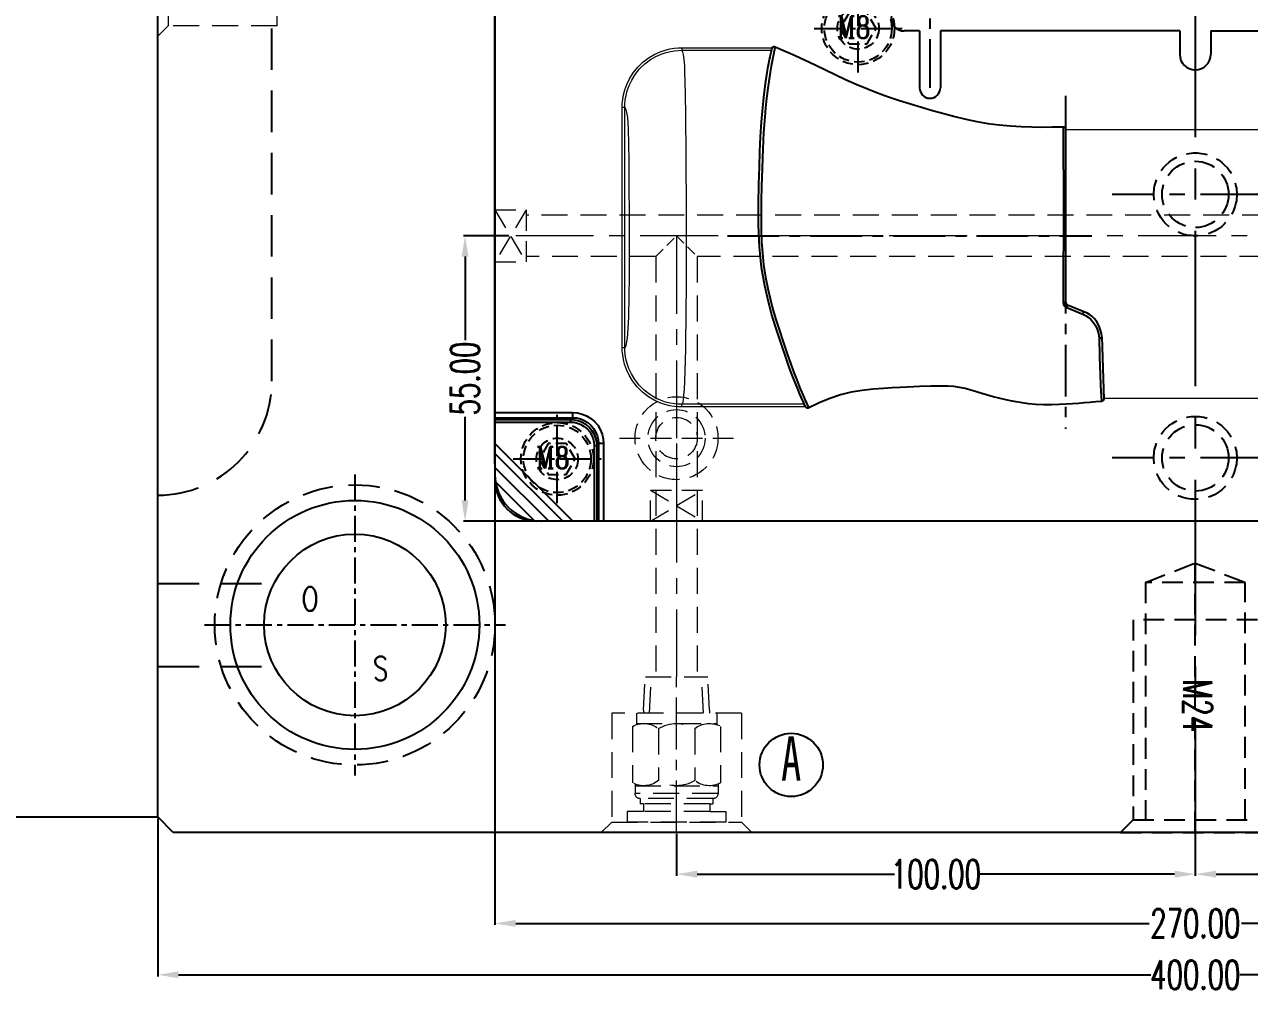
# Model space of a CAD drawing. Header units: millimetres. Extents: x 33920 to 35330, y -21664 to -20666.
# Drawn here: x 34825.9 to 35062, y -21244.4 to -21057.6 of the extents above; entities that cross this region are included whole.
import ezdxf

# ---------------------------------------------------------------- set-up
doc = ezdxf.new("R2010")
doc.units = ezdxf.units.MM
doc.header["$LTSCALE"] = 8
for name, pattern in [('CENTER', [2, 1.25, -0.25, 0.25, -0.25]), ('CENTER2', [1.125, 0.75, -0.125, 0.125, -0.125]), ('HIDDEN', [0.375, 0.25, -0.125])]:
    doc.linetypes.add(name, pattern=pattern)
doc.layers.get('DEFPOINTS').update_dxf_attribs({"color": 6})
for name, color, linetype in [('Cav-cor', 1, 'Continuous'), ('cen', 1, 'CENTER'), ('DEFAULT_1', 7, 'CENTER'), ('hidden', 4, 'HIDDEN'), ('Ru', 8, 'Continuous'), ('SCREW', 52, 'HIDDEN')]:
    doc.layers.add(name, color=color, linetype=linetype)
for name, color, linetype, lineweight in [('dim', 3, 'Continuous', 15), ('WR', 122, 'HIDDEN', 18), ('枕位', 75, 'Continuous', 15)]:
    doc.layers.add(name, color=color, linetype=linetype, lineweight=lineweight)
doc.styles.add('ROMANC', font='RomanC.ttf', dxfattribs={"width": 0.8, "height": 7})
doc.styles.add('ROMANS', font='ROMANS.shx', dxfattribs={"height": 5, "bigfont": 'chineset.shx'})
doc.styles.get("Standard").update_dxf_attribs({"font": 'txt.shx', "width": 0.67, "bigfont": 'chineset.shx'})
doc.dimstyles.new('ISO-25', dxfattribs={"dimtxt": 5.5, "dimasz": 4, "dimexe": 0.3, "dimexo": 0.3, "dimtad": 0, "dimzin": 1, "dimdsep": 46, "dimtxsty": 'Standard', "dimcen": 0, "dimclrd": 3, "dimclre": 3, "dimclrt": 7, "dimazin": 0, "dimtfac": 1, "dimtofl": 0, "dimtmove": 0, "dimatfit": 0, "dimfxl": 0, "dimarcsym": 0})

# ---------------------------------------------------------------- blocks, each defined once
blk = doc.blocks.new('*D29199')
at = {"layer": 'DEFPOINTS', "color": 0}
for p in [(34851.56, -21210.32), (35251.56, -21210.32), (34851.56, -21240.77)]:
    blk.add_point(p, dxfattribs=at)
at = {"layer": 'dim', "color": 3, "lineweight": -2}
for p, q in [((34851.56, -21210.62), (34851.56, -21241.07)), ((35251.56, -21210.62), (35251.56, -21241.07)), ((34855.56, -21240.77), (35042.96, -21240.77)), ((35247.56, -21240.77), (35060.17, -21240.77))]:
    blk.add_line(p, q, dxfattribs=at)
at = {"layer": 'dim', "color": 3}
for points in [[(34855.56, -21240.1), (34855.56, -21241.43), (34851.56, -21240.77)], [(35247.56, -21241.43), (35247.56, -21240.1), (35251.56, -21240.77)]]:
    blk.add_solid(points, dxfattribs=at)
at = {"layer": 'dim', "color": 7, "insert": (35051.56, -21240.77), "char_height": 5.5, "attachment_point": 5}
blk.add_mtext('400.00', dxfattribs=at)
blk = doc.blocks.new('*D29200')
at = {"layer": 'DEFPOINTS', "color": 0}
for p in [(34916.56, -21138.36), (35186.56, -21144.32), (34916.56, -21230.85)]:
    blk.add_point(p, dxfattribs=at)
at = {"layer": 'dim', "color": 3, "lineweight": -2}
for p, q in [((34916.56, -21138.66), (34916.56, -21231.15)), ((35186.56, -21144.62), (35186.56, -21231.15)), ((34920.56, -21230.85), (35042.65, -21230.85)), ((35182.56, -21230.85), (35060.48, -21230.85))]:
    blk.add_line(p, q, dxfattribs=at)
at = {"layer": 'dim', "color": 3}
for points in [[(34920.56, -21230.18), (34920.56, -21231.52), (34916.56, -21230.85)], [(35182.56, -21231.52), (35182.56, -21230.18), (35186.56, -21230.85)]]:
    blk.add_solid(points, dxfattribs=at)
at = {"layer": 'dim', "color": 7, "insert": (35051.56, -21230.85), "char_height": 5.5, "attachment_point": 5}
blk.add_mtext('270.00', dxfattribs=at)
blk = doc.blocks.new('20160824.190002')
at = {"layer": 'SCREW', "linetype": 'CENTER2'}
for p, q in [((0, -8.5), (0, 8.5)), ((-8.5, 0), (8.5, 0))]:
    blk.add_line(p, q, dxfattribs=at)
at = {"layer": 'SCREW'}
blk.add_lwpolyline([(-1.73, 3), (-3.46, 0), (-1.73, -3), (1.73, -3), (3.46, 0), (1.73, 3)], close=True, dxfattribs=at)
for radius in [7, 6.5, 4]:
    blk.add_circle((0, 0), radius, dxfattribs=at)
at = {"layer": 'dim', "style": 'ROMANC', "width": 0.8}
blk.add_text('M8', height=4.186, dxfattribs=at).set_placement((-4.07, -1.86))
blk = doc.blocks.new('20160904.091723')
at = {"layer": 'WR', "linetype": 'CENTER'}
blk.add_line((0, 11), (0, -11), dxfattribs=at)
at = {"layer": 'WR', "linetype": 'HIDDEN', "ltscale": 2}
blk.add_line((-11, 0), (11, 0), dxfattribs=at)
for radius in [8, 5.5, 4]:
    blk.add_circle((0, 0), radius, dxfattribs=at)
blk = doc.blocks.new('20160905.163532')
at = {"layer": 'WR', "linetype": 'HIDDEN', "ltscale": 2.5}
for p, q in [((-8.26, 15.25), (-8.26, 40.25)), ((-8.26, 40.25), (12.74, 40.25)), ((12.74, 40.25), (14.74, 42.25)), ((12.74, 40.25), (12.74, 15.25)), ((14.74, 42.25), (14.74, 13.25)), ((-8.26, 35.5), (-6.03, 35.5)), ((-6.26, 35.5), (-6.26, 20)), ((-5.7, 36.25), (5.17, 36.25)), ((5.41, 35.75), (7.23, 35.75)), ((5.74, 35.75), (5.74, 19.75)), ((7.23, 19.75), (7.23, 35.75)), ((10.73, 37.25), (12.74, 37.25)), ((10.73, 34.15), (10.73, 37.25)), ((12.74, 18.25), (12.74, 37.25)), ((-8.82, 34.1), (-15.26, 33.76)), ((-15.26, 33.76), (-15.26, 21.74)), ((-8.82, 34.1), (-8.26, 34.1)), ((8.23, 20.75), (8.23, 34.75)), ((8.23, 34.75), (9.23, 34.75)), ((9.23, 34.15), (9.23, 34.75)), ((9.23, 34.15), (9.23, 34.75)), ((9.23, 21.35), (9.23, 34.15)), ((9.23, 34.15), (10.73, 34.15)), ((10.73, 21.35), (10.73, 34.15)), ((-8.26, 32.94), (-15.26, 32.57)), ((-5.27, 31.25), (4.74, 31.25)), ((-5.27, 24.25), (4.74, 24.25)), ((-8.26, 22.56), (-15.26, 22.93)), ((-8.82, 21.4), (-15.26, 21.74)), ((-8.82, 21.4), (-8.26, 21.4)), ((9.23, 21.35), (10.73, 21.35)), ((9.23, 21.35), (9.23, 20.75)), ((9.23, 21.35), (9.23, 20.75)), ((10.73, 21.35), (10.73, 18.25)), ((-8.26, 20), (-6.03, 20)), ((-5.7, 19.25), (5.17, 19.25)), ((5.41, 19.75), (7.23, 19.75)), ((8.23, 20.75), (9.23, 20.75)), ((10.73, 18.25), (12.74, 18.25)), ((-8.26, 15.25), (12.74, 15.25)), ((12.74, 15.25), (14.74, 13.25))]:
    blk.add_line(p, q, dxfattribs=at)
at = {"layer": 'WR', "linetype": 'CENTER'}
blk.add_line((14.74, 27.75), (-15.26, 27.75), dxfattribs=at)
at = {"layer": 'WR', "linetype": 'HIDDEN', "ltscale": 2.5}
for centre, radius, start, end in [((-1.79, 34.07), 4.47, 150.752, 219.0183), ((1.27, 34.07), 4.47, 320.9817, 29.248), ((7.23, 34.75), 1, 0, 90), ((0.4, 27.75), 6.66, 148.3016, 211.6984), ((-0.92, 27.75), 6.66, 328.3016, 31.6984), ((-1.79, 21.44), 4.47, 140.9817, 209.248), ((1.27, 21.44), 4.47, 330.752, 39.0183), ((7.23, 20.75), 1, 270, 0)]:
    blk.add_arc(centre, radius, start, end, dxfattribs=at)
blk = doc.blocks.new('*D29275')
at = {"layer": 'DEFPOINTS', "color": 0}
for p in [(34951.56, -21213.32), (35051.56, -21213.32), (35051.56, -21221.37)]:
    blk.add_point(p, dxfattribs=at)
at = {"layer": 'dim', "color": 3, "lineweight": -2}
for p, q in [((34951.56, -21213.62), (34951.56, -21221.67)), ((35051.56, -21213.62), (35051.56, -21221.67)), ((34955.56, -21221.37), (34993.57, -21221.37)), ((35047.56, -21221.37), (35009.56, -21221.37))]:
    blk.add_line(p, q, dxfattribs=at)
at = {"layer": 'dim', "color": 3}
for points in [[(34955.56, -21220.7), (34955.56, -21222.04), (34951.56, -21221.37)], [(35047.56, -21222.04), (35047.56, -21220.7), (35051.56, -21221.37)]]:
    blk.add_solid(points, dxfattribs=at)
at = {"layer": 'dim', "color": 7, "insert": (35001.56, -21221.37), "char_height": 5.5, "attachment_point": 5}
blk.add_mtext('100.00', dxfattribs=at)
blk = doc.blocks.new('*D29276')
at = {"layer": 'DEFPOINTS', "color": 0}
for p in [(35051.56, -21213.32), (35151.56, -21213.32), (35051.56, -21221.37)]:
    blk.add_point(p, dxfattribs=at)
at = {"layer": 'dim', "color": 3, "lineweight": -2}
for p, q in [((35051.56, -21213.62), (35051.56, -21221.67)), ((35151.56, -21213.62), (35151.56, -21221.67)), ((35055.56, -21221.37), (35093.57, -21221.37)), ((35147.56, -21221.37), (35109.56, -21221.37))]:
    blk.add_line(p, q, dxfattribs=at)
at = {"layer": 'dim', "color": 3}
for points in [[(35055.56, -21220.7), (35055.56, -21222.04), (35051.56, -21221.37)], [(35147.56, -21222.04), (35147.56, -21220.7), (35151.56, -21221.37)]]:
    blk.add_solid(points, dxfattribs=at)
at = {"layer": 'dim', "color": 7, "insert": (35101.56, -21221.37), "char_height": 5.5, "attachment_point": 5}
blk.add_mtext('100.00', dxfattribs=at)
blk = doc.blocks.new('*D29277')
at = {"layer": 'DEFPOINTS', "color": 0}
for p in [(34910.8, -21098.32), (34919.56, -21098.32), (34931.56, -21153.32)]:
    blk.add_point(p, dxfattribs=at)
at = {"layer": 'dim', "color": 3, "lineweight": -2}
for p, q in [((34919.26, -21098.32), (34910.5, -21098.32)), ((34910.8, -21102.32), (34910.8, -21118.44)), ((34910.8, -21149.32), (34910.8, -21133.2)), ((34931.26, -21153.32), (34910.5, -21153.32))]:
    blk.add_line(p, q, dxfattribs=at)
at = {"layer": 'dim', "color": 3}
for points in [[(34911.47, -21102.32), (34910.13, -21102.32), (34910.8, -21098.32)], [(34910.13, -21149.32), (34911.47, -21149.32), (34910.8, -21153.32)]]:
    blk.add_solid(points, dxfattribs=at)
at = {"layer": 'dim', "color": 7, "insert": (34910.8, -21125.82), "char_height": 5.5, "attachment_point": 5, "rotation": 90}
blk.add_mtext('55.00', dxfattribs=at)

msp = doc.modelspace()

# ---------------------------------------------------------------- hatches: boundary and pattern name
at = {"layer": 'Cav-cor'}
h = msp.add_hatch(dxfattribs=at)
h.set_pattern_fill('ANSI31', color=1, scale=0.6, angle=180, style=0)
h.set_pattern_definition([(135, (69610.2146, 383.3995), (1.34703842, 1.34703842), [])])
h.paths.add_polyline_path([(34925.564, -21153.316, -0.4142136), (34916.564, -21144.316), (34916.564, -21138.316), (34931.564, -21153.316)])

# ---------------------------------------------------------------- linework, layer by layer
at = {"linetype": 'CENTER', "ltscale": 3}
msp.add_line((35051.564, -20713.316), (35051.564, -21213.316), dxfattribs=at)
for p, q in [((34851.564, -21210.316), (34851.564, -20716.316)), ((34854.564, -21213.316), (34851.564, -21210.316)), ((35248.564, -21213.316), (34854.564, -21213.316))]:
    msp.add_line(p, q)
at = {"color": 8, "linetype": 'HIDDEN', "ltscale": 4}
for p, q in [((34873.564, -21126.316), (34873.564, -20800.316)), ((34851.564, -21165.316), (34874, -21165.316)), ((34851.564, -21181.316), (34874, -21181.316))]:
    msp.add_line(p, q, dxfattribs=at)
at = {"color": 8, "linetype": 'CENTER', "ltscale": 1.5}
for p, q in [((35067.564, -21090.316), (35035.564, -21090.316)), ((35067.564, -21141.116), (35035.564, -21141.116))]:
    msp.add_line(p, q, dxfattribs=at)
at = {"color": 8, "linetype": 'HIDDEN', "ltscale": 2}
for p, q in [((35041.964, -21165.116), (35051.564, -21161.4)), ((35051.564, -21213.316), (35051.564, -21161.4)), ((35051.564, -21161.4), (35061.164, -21165.116)), ((35041.964, -21165.116), (35041.964, -21210.916)), ((35061.164, -21165.116), (35041.964, -21165.116)), ((35061.164, -21210.916), (35061.164, -21165.116)), ((35063.564, -21172.316), (35039.564, -21172.316)), ((35039.564, -21172.316), (35039.564, -21210.916)), ((35037.164, -21213.316), (35039.564, -21210.916)), ((35039.564, -21210.916), (35063.564, -21210.916)), ((35037.164, -21213.316), (35065.964, -21213.316))]:
    msp.add_line(p, q, dxfattribs=at)
for centre, radius in [((35051.564, -21090.316), 8), ((35051.564, -21090.316), 6.4), ((35051.564, -21141.116), 8), ((35051.564, -21141.116), 6.4)]:
    msp.add_circle(centre, radius, dxfattribs=at)
for centre, radius in [((34889.564, -21173.316), 24), ((34889.564, -21173.316), 17.5), ((34973.662, -21200.308), 6.103)]:
    msp.add_circle(centre, radius)
at = {"color": 8, "linetype": 'HIDDEN', "ltscale": 4}
msp.add_arc((34851.564, -21126.316), 22, 270, 0, dxfattribs=at)
at = {"layer": 'Cav-cor', "color": 1}
for p, q in [((34916.564, -20963.316), (34916.564, -21145.316)), ((34916.564, -21142.316), (34916.564, -20963.316)), ((34969.781, -21062.987), (34969.857, -21062.651)), ((34969.67, -21063.493), (34969.781, -21062.987)), ((35026.095, -21077.267), (35026.109, -21078.585)), ((35026.109, -21078.585), (35026.114, -21079.69)), ((35026.564, -21077.719), (35026.564, -21111.035)), ((35026.114, -21079.69), (35026.124, -21091.452)), ((34967.966, -21088.754), (34967.899, -21091.569)), ((35026.124, -21091.452), (35026.117, -21111.164)), ((35026.774, -21112.156), (35029.883, -21113.438)), ((35026.948, -21111.603), (35030.069, -21112.864)), ((35033.008, -21118.051), (35033.096, -21121.455)), ((35033.514, -21117.804), (35033.901, -21129.775)), ((35033.096, -21121.455), (35033.162, -21123.688)), ((34976.227, -21130.819), (34976.03, -21130.381)), ((34976.427, -21131.258), (34976.227, -21130.819)), ((35033.478, -21130.153), (35033.482, -21130.241)), ((34916.564, -21132.367), (34931.522, -21132.367)), ((34916.564, -21133.366), (34931.522, -21133.366)), ((34931.177, -21133.711), (34931.522, -21133.366)), ((34931.522, -21132.367), (34931.522, -21133.366)), ((34976.938, -21131.267), (34977.038, -21131.475)), ((34916.564, -21133.711), (34931.177, -21133.711)), ((34916.564, -21134.21), (34931.177, -21134.21)), ((34931.177, -21134.21), (34931.177, -21133.711)), ((34916.564, -21138.316), (34931.564, -21153.316)), ((34935.671, -21138.704), (34935.671, -21153.316)), ((34935.671, -21138.704), (34936.17, -21138.704)), ((34936.17, -21138.704), (34936.515, -21138.359)), ((34936.17, -21138.704), (34936.17, -21153.316)), ((34936.515, -21138.359), (34936.515, -21153.316)), ((34937.513, -21138.359), (34936.515, -21138.359)), ((34937.513, -21138.359), (34937.513, -21153.316)), ((35178.564, -21153.316), (34924.564, -21153.316)), ((34799.681, -21210.316), (34851.564, -21210.316))]:
    msp.add_line(p, q, dxfattribs=at)
for points in [[(34970.595, -21061.842), (34970.589, -21061.862), (34970.577, -21061.901), (34970.561, -21061.96), (34970.539, -21062.04), (34970.512, -21062.145), (34970.479, -21062.282), (34970.437, -21062.461), (34970.384, -21062.693), (34970.319, -21062.993), (34970.236, -21063.391), (34970.13, -21063.922), (34969.993, -21064.633), (34969.821, -21065.575), (34969.619, -21066.747), (34969.402, -21068.115), (34969.154, -21069.856), (34968.915, -21071.805), (34968.722, -21073.661), (34968.573, -21075.35), (34968.455, -21076.903), (34968.357, -21078.407), (34968.272, -21079.941), (34968.195, -21081.57), (34968.125, -21083.357), (34968.06, -21085.31), (34967.966, -21088.754)], [(34969.857, -21062.651), (34969.937, -21062.302), (34969.972, -21062.152)], [(34969.972, -21062.152), (34969.989, -21062.097), (34970.013, -21062.044)], [(34970.013, -21062.044), (34970.092, -21061.937), (34970.203, -21061.855), (34970.332, -21061.811), (34970.465, -21061.807), (34970.595, -21061.842)], [(34970.595, -21061.842), (34972.519, -21062.696), (34974.438, -21063.565), (34976.352, -21064.452), (34978.27, -21065.358), (34982.162, -21067.215)], [(34976.03, -21130.381), (34975.788, -21129.833), (34975.603, -21129.408), (34975.348, -21128.812), (34975.001, -21127.982), (34974.552, -21126.879), (34974.007, -21125.494), (34973.364, -21123.794), (34972.615, -21121.726), (34971.766, -21119.277), (34970.876, -21116.585), (34970.021, -21113.797), (34969.26, -21111.02), (34968.554, -21107.974), (34967.927, -21104.381), (34967.525, -21100.405), (34967.366, -21096.262), (34967.374, -21092.18), (34967.454, -21088.365), (34967.541, -21084.976), (34967.639, -21082.023), (34967.766, -21079.204), (34967.941, -21076.355), (34968.168, -21073.58), (34968.436, -21071.046), (34968.709, -21068.937), (34968.962, -21067.27), (34969.179, -21065.994), (34969.357, -21065.033), (34969.494, -21064.34), (34969.595, -21063.851), (34969.67, -21063.493)], [(34982.162, -21067.215), (34984.151, -21068.142), (34986.173, -21069.043), (34988.225, -21069.904), (34990.302, -21070.72), (34992.405, -21071.485), (34994.529, -21072.198), (34996.662, -21072.864), (34998.797, -21073.498), (35000.933, -21074.115), (35003.066, -21074.719), (35005.19, -21075.292), (35007.31, -21075.815), (35009.437, -21076.271), (35011.589, -21076.642), (35013.778, -21076.922), (35015.951, -21077.119), (35018.027, -21077.245), (35020.02, -21077.316), (35021.987, -21077.342), (35023.992, -21077.326), (35026.095, -21077.267)], [(35026.095, -21077.267), (35026.239, -21077.285), (35026.37, -21077.347), (35026.474, -21077.447), (35026.541, -21077.576), (35026.564, -21077.719)], [(34967.899, -21091.569), (34967.876, -21092.933), (34967.863, -21094.351), (34967.865, -21095.881), (34967.893, -21097.578), (34967.964, -21099.469), (34968.103, -21101.556), (34968.35, -21103.895), (34968.719, -21106.282), (34969.154, -21108.475), (34969.6, -21110.38), (34970.09, -21112.245), (34970.66, -21114.227), (34971.33, -21116.396), (34972.093, -21118.727), (34972.895, -21121.074), (34973.591, -21123.039), (34974.177, -21124.634), (34974.671, -21125.932), (34975.082, -21126.979), (34975.425, -21127.827), (34975.711, -21128.516), (34975.951, -21129.079), (34976.148, -21129.532), (34976.314, -21129.909), (34976.466, -21130.247), (34976.606, -21130.554), (34976.733, -21130.829), (34976.938, -21131.267)], [(35026.117, -21111.164), (35026.289, -21111.154), (35026.434, -21111.126), (35026.53, -21111.084), (35026.564, -21111.035)], [(35026.117, -21111.164), (35026.134, -21111.355), (35026.185, -21111.542), (35026.267, -21111.715), (35026.374, -21111.865), (35026.5, -21111.99), (35026.636, -21112.087), (35026.774, -21112.156)], [(35026.628, -21111.305), (35026.686, -21111.399), (35026.76, -21111.482), (35026.847, -21111.551), (35026.948, -21111.603)], [(35026.774, -21112.156), (35026.847, -21111.981), (35026.907, -21111.811), (35026.942, -21111.677), (35026.948, -21111.603)], [(35029.883, -21113.438), (35029.96, -21113.253), (35030.025, -21113.074), (35030.064, -21112.935), (35030.069, -21112.864)], [(35029.883, -21113.438), (35030.379, -21113.676), (35030.897, -21114.003), (35031.414, -21114.432), (35031.901, -21114.967), (35032.328, -21115.601), (35032.669, -21116.324), (35032.904, -21117.136), (35033.008, -21118.051)], [(35030.069, -21112.864), (35030.595, -21113.109), (35031.089, -21113.405)], [(35033.008, -21118.051), (35033.199, -21118.037), (35033.365, -21117.984), (35033.477, -21117.902), (35033.514, -21117.804)], [(35033.162, -21123.688), (35033.198, -21124.685), (35033.236, -21125.603), (35033.274, -21126.438), (35033.312, -21127.193), (35033.478, -21130.153)], [(34998.372, -21127.363), (34997.229, -21127.405), (34996.008, -21127.456), (34994.667, -21127.522), (34993.158, -21127.607), (34991.427, -21127.72), (34989.462, -21127.875), (34987.361, -21128.107), (34985.249, -21128.453), (34983.161, -21128.96), (34981.099, -21129.675), (34979.055, -21130.529), (34977.037, -21131.476)], [(35033.482, -21130.241), (35032.366, -21130.328), (35031.254, -21130.427), (35030.141, -21130.534), (35029.023, -21130.634), (35027.879, -21130.72), (35026.662, -21130.79), (35025.326, -21130.847), (35023.841, -21130.883), (35022.286, -21130.875), (35020.784, -21130.805), (35019.426, -21130.677), (35018.193, -21130.513), (35017.039, -21130.323), (35015.92, -21130.111), (35014.813, -21129.877), (35013.711, -21129.623), (35012.612, -21129.35), (35011.515, -21129.054), (35010.429, -21128.733), (35009.36, -21128.392), (35008.296, -21128.057), (35007.217, -21127.761), (35006.118, -21127.532), (35005.005, -21127.376), (35003.892, -21127.289), (35002.788, -21127.263), (35001.686, -21127.273), (35000.58, -21127.297), (34998.372, -21127.363)], [(35033.901, -21129.775), (35033.884, -21129.913), (35033.828, -21130.036), (35033.735, -21130.14), (35033.614, -21130.211), (35033.482, -21130.241)], [(34931.522, -21132.367), (34932.443, -21132.438), (34933.36, -21132.656), (34934.238, -21133.017), (34935.046, -21133.512), (34935.76, -21134.122), (34936.371, -21134.837), (34936.865, -21135.646), (34937.226, -21136.524), (34937.443, -21137.44), (34937.513, -21138.359)], [(34931.522, -21133.366), (34932.291, -21133.425), (34933.055, -21133.606), (34933.787, -21133.907), (34934.46, -21134.319), (34935.055, -21134.827), (34935.563, -21135.423), (34935.975, -21136.097), (34936.276, -21136.828), (34936.456, -21137.592), (34936.515, -21138.359)], [(34976.443, -21131.29), (34976.434, -21131.274), (34976.427, -21131.258)], [(34977.037, -21131.476), (34976.909, -21131.516), (34976.77, -21131.517), (34976.638, -21131.475), (34976.526, -21131.397), (34976.443, -21131.29)], [(34931.177, -21133.711), (34931.851, -21133.756), (34932.59, -21133.915), (34933.346, -21134.206), (34934.071, -21134.634), (34934.721, -21135.186), (34935.266, -21135.839), (34935.688, -21136.563), (34935.973, -21137.314), (34936.126, -21138.043), (34936.17, -21138.704)], [(34931.177, -21134.21), (34931.783, -21134.251), (34932.448, -21134.393), (34933.129, -21134.655), (34933.781, -21135.04), (34934.366, -21135.537), (34934.858, -21136.125), (34935.238, -21136.777), (34935.494, -21137.454), (34935.631, -21138.11), (34935.671, -21138.704)]]:
    msp.add_lwpolyline(points, dxfattribs=at)
for centre, radius, start, end in [((35027.167, -21111.035), 0.603, 180, 206.59347), ((35027.99, -21117.983), 5.527, 1.85, 55.90102), ((34925.564, -21144.316), 9, 180, 270), ((34924.564, -21145.316), 8, 180, 270)]:
    msp.add_arc(centre, radius, start, end, dxfattribs=at)
at = {"layer": 'cen', "linetype": 'CENTER', "ltscale": 0.5}
for p, q in [((34889.564, -21144.316), (34889.564, -21202.316)), ((34860.564, -21173.316), (34918.564, -21173.316))]:
    msp.add_line(p, q, dxfattribs=at)
at = {"layer": 'DEFAULT_1', "color": 2, "linetype": 'CENTER'}
for p, q in [((35026.564, -21071.29), (35026.564, -21135.508)), ((34961.369, -21098.316), (35031.618, -21098.316))]:
    msp.add_line(p, q, dxfattribs=at)
at = {"layer": 'hidden', "ltscale": 3}
msp.add_circle((34889.564, -21173.316), 27, dxfattribs=at)
at = {"layer": 'Ru', "linetype": 'CENTER'}
for p, q in [((35051.564, -20963.316), (35051.564, -21063.316)), ((35000.418, -21044.388), (35000.418, -21069.779))]:
    msp.add_line(p, q, dxfattribs=at)
at = {"layer": 'Ru'}
for p, q in [((34998.418, -21058.816), (34995.418, -21058.816)), ((34998.418, -21058.816), (34998.418, -21069.779)), ((35048.564, -21058.816), (35002.418, -21058.816)), ((35002.418, -21058.816), (35002.418, -21069.779)), ((35048.564, -21058.816), (35048.564, -21063.316)), ((35054.564, -21058.816), (35054.564, -21063.316)), ((35054.564, -21058.816), (35100.711, -21058.816))]:
    msp.add_line(p, q, dxfattribs=at)
for centre, radius, start, end in [((34995.418, -21056.316), 2.5, 90, 270), ((35051.564, -21063.316), 3, 180, 0), ((35000.418, -21069.779), 2, 180, 0)]:
    msp.add_arc(centre, radius, start, end, dxfattribs=at)
at = {"layer": 'WR', "linetype": 'HIDDEN', "ltscale": 2}
for p, q in [((34922.564, -21093.316), (34916.564, -21103.316)), ((34916.564, -21093.316), (34922.564, -21103.316)), ((34916.564, -21093.316), (34922.564, -21093.316)), ((34916.564, -21093.316), (34916.564, -21103.316)), ((34922.564, -21093.316), (34922.564, -21103.316)), ((34916.564, -21103.316), (34922.564, -21103.316)), ((34946.564, -21147.316), (34956.564, -21147.316)), ((34946.564, -21147.316), (34956.564, -21153.316)), ((34946.564, -21153.316), (34956.564, -21147.316)), ((34946.564, -21153.316), (34946.564, -21147.316)), ((34956.564, -21153.316), (34956.564, -21147.316)), ((34946.564, -21153.316), (34956.564, -21153.316))]:
    msp.add_line(p, q, dxfattribs=at)
at = {"layer": 'WR', "linetype": 'HIDDEN', "ltscale": 2.5}
for p, q in [((35155.564, -21094.316), (34922.564, -21094.316)), ((34947.564, -21102.316), (34922.564, -21102.316)), ((34947.564, -21102.316), (34947.564, -21183.316)), ((35147.564, -21102.316), (34955.564, -21102.316)), ((34955.564, -21102.316), (34955.564, -21183.316))]:
    msp.add_line(p, q, dxfattribs=at)
at = {"layer": 'WR', "linetype": 'CENTER', "ltscale": 1.5}
for p, q in [((35151.564, -21098.316), (34916.564, -21098.316)), ((34951.564, -21098.316), (34951.564, -21183.316))]:
    msp.add_line(p, q, dxfattribs=at)
at = {"layer": 'WR'}
for p, q in [((34947.564, -21102.316), (34951.564, -21098.316)), ((34951.564, -21098.316), (34955.564, -21102.316))]:
    msp.add_line(p, q, dxfattribs=at)
at = {"layer": '枕位', "linetype": 'ByBlock'}
for p, q in [((34952.569, -21062.044), (34952.569, -21062.543)), ((34952.569, -21062.044), (34970.013, -21062.044)), ((34952.569, -21062.543), (34969.882, -21062.543)), ((34953.111, -21066.537), (34953.199, -21070.969)), ((34941.09, -21119.805), (34941.09, -21073.528)), ((34941.09, -21073.528), (34941.589, -21073.528)), ((34941.589, -21119.805), (34941.589, -21073.528)), ((35026.564, -21077.816), (35076.564, -21077.816)), ((34953.33, -21080.258), (34953.373, -21085.455)), ((34942.37, -21085.132), (34942.401, -21088.978)), ((34953.373, -21085.455), (34953.404, -21091.295)), ((34942.401, -21088.978), (34942.427, -21093.977)), ((34953.404, -21091.295), (34953.418, -21094.993)), ((34942.427, -21093.977), (34942.438, -21097.539)), ((34941.09, -21119.805), (34941.589, -21119.805)), ((34952.571, -21131.29), (34952.571, -21130.79)), ((34976.214, -21130.79), (34952.571, -21130.79)), ((35033.896, -21129.616), (35069.233, -21129.616)), ((34976.443, -21131.29), (34952.571, -21131.29))]:
    msp.add_line(p, q, dxfattribs=at)
for points in [[(34941.09, -21073.528), (34941.111, -21072.827), (34941.187, -21072.035), (34941.338, -21071.153), (34941.586, -21070.185), (34941.958, -21069.143), (34942.482, -21068.043), (34943.185, -21066.909), (34944.089, -21065.784), (34945.15, -21064.761), (34946.272, -21063.923), (34947.373, -21063.285), (34948.421, -21062.818), (34949.401, -21062.489), (34950.305, -21062.269), (34951.132, -21062.134), (34951.883, -21062.064), (34952.569, -21062.044)], [(34941.589, -21073.528), (34941.61, -21072.858), (34941.682, -21072.1), (34941.826, -21071.255), (34942.063, -21070.33), (34942.419, -21069.333), (34942.92, -21068.28), (34943.593, -21067.196), (34944.457, -21066.12), (34945.472, -21065.142), (34946.545, -21064.34), (34947.599, -21063.73), (34948.601, -21063.283), (34949.538, -21062.968), (34950.403, -21062.758), (34951.194, -21062.629), (34951.913, -21062.562), (34952.564, -21062.543)], [(34952.564, -21062.543), (34952.674, -21062.75), (34952.768, -21063.036), (34952.853, -21063.387), (34952.926, -21063.81), (34952.988, -21064.314), (34953.038, -21064.91), (34953.079, -21065.629), (34953.111, -21066.537)], [(34953.199, -21070.969), (34953.268, -21075.117), (34953.301, -21077.597), (34953.33, -21080.258)], [(34941.589, -21073.528), (34941.694, -21073.697), (34941.787, -21073.927), (34941.871, -21074.201), (34941.944, -21074.505), (34942.005, -21074.83), (34942.055, -21075.165), (34942.095, -21075.507), (34942.128, -21075.851), (34942.153, -21076.213), (34942.182, -21076.736), (34942.215, -21077.502), (34942.249, -21078.513), (34942.284, -21079.784), (34942.317, -21081.331), (34942.346, -21083.138), (34942.37, -21085.132)], [(34953.418, -21094.993), (34953.425, -21099.527), (34953.423, -21102.314), (34953.414, -21105.469), (34953.396, -21108.794), (34953.369, -21112.042), (34953.337, -21114.964), (34953.301, -21117.569), (34953.262, -21120.019), (34953.215, -21122.356), (34953.158, -21124.481), (34953.088, -21126.342), (34953.01, -21127.884), (34952.932, -21129.03), (34952.857, -21129.799), (34952.779, -21130.287), (34952.683, -21130.601), (34952.571, -21130.79)], [(34942.438, -21097.539), (34942.438, -21101.862), (34942.429, -21104.348), (34942.411, -21106.856), (34942.384, -21109.159), (34942.352, -21111.073), (34942.316, -21112.626), (34942.277, -21113.935), (34942.231, -21115.074), (34942.174, -21116.161), (34942.104, -21117.171), (34942.026, -21118.037), (34941.948, -21118.685), (34941.874, -21119.115), (34941.795, -21119.419), (34941.7, -21119.647), (34941.589, -21119.805)], [(34952.571, -21131.29), (34951.875, -21131.269), (34951.104, -21131.196), (34950.253, -21131.053), (34949.322, -21130.821), (34948.317, -21130.473), (34947.247, -21129.982), (34946.131, -21129.316), (34945.008, -21128.449), (34943.964, -21127.41), (34943.09, -21126.287), (34942.416, -21125.168), (34941.917, -21124.09), (34941.564, -21123.075), (34941.328, -21122.134), (34941.184, -21121.274), (34941.111, -21120.499), (34941.09, -21119.805)], [(34952.571, -21130.79), (34951.905, -21130.77), (34951.167, -21130.701), (34950.353, -21130.565), (34949.463, -21130.343), (34948.501, -21130.01), (34947.477, -21129.54), (34946.41, -21128.903), (34945.336, -21128.074), (34944.338, -21127.08), (34943.502, -21126.005), (34942.858, -21124.936), (34942.38, -21123.905), (34942.042, -21122.933), (34941.817, -21122.033), (34941.679, -21121.211), (34941.609, -21120.469), (34941.589, -21119.805)]]:
    msp.add_lwpolyline(points, dxfattribs=at)

# ---------------------------------------------------------------- block references
at = {"layer": 'SCREW'}
for p in [(34986.564, -21058.316), (34928.564, -21141.316)]:
    msp.add_blockref('20160824.190002', p, dxfattribs=at)
at = {"layer": 'WR', "xscale": -1}
msp.add_blockref('20160905.163532', (34866.303, -21073.069), dxfattribs=at)
at = {"layer": 'WR'}
msp.add_blockref('20160904.091723', (34951.564, -21137.316), dxfattribs=at)
at = {"layer": 'WR', "xscale": -1, "rotation": 90}
msp.add_blockref('20160905.163532', (34979.317, -21198.578), dxfattribs=at)

# ---------------------------------------------------------------- texts
at = {"style": 'ROMANS', "width": 0.75}
for s, p in [('O', (34879.305, -21170.603)), ('S', (34893.035, -21184.017))]:
    msp.add_text(s, height=4.6, dxfattribs=at).set_placement(p)
at = {"color": 8, "linetype": 'HIDDEN', "ltscale": 2, "insert": (35049.198, -21183.759), "char_height": 5.6, "width": 35.58335, "attachment_point": 7, "rotation": 270}
msp.add_mtext('M24', dxfattribs=at)
at = {"insert": (34971.709, -21194.778), "char_height": 8.57286, "width": 120.88644, "attachment_point": 1}
msp.add_mtext('{\\f細明體|b0|i0|c136|p49;A}', dxfattribs=at)

# ---------------------------------------------------------------- dimensions: what is measured, and where the dimension line sits
at = {"layer": 'dim'}
for base, p1, p2, angle, picture, middle in [((34910.799, -21098.316), (34931.564, -21153.316), (34919.564, -21098.316), 90, '*D29277', (34910.799, -21125.816)), ((35051.564, -21221.37), (35151.564, -21213.316), (35051.564, -21213.316), 180, '*D29276', (35101.564, -21221.37))]:
    dim = msp.add_linear_dim(base=base, p1=p1, p2=p2, angle=angle, dimstyle='ISO-25', dxfattribs=at)
    dim.commit()
    dim.dimension.update_dxf_attribs({"geometry": picture, "text_midpoint": middle})
for base, p1, p2, picture, middle in [((34916.564, -21230.85), (35186.564, -21144.316), (34916.564, -21138.356), '*D29200', (35051.564, -21230.85)), ((34851.564, -21240.765), (35251.564, -21210.316), (34851.564, -21210.316), '*D29199', (35051.564, -21240.765))]:
    dim = msp.add_linear_dim(base=base, p1=p1, p2=p2, angle=180, dimstyle='ISO-25', dxfattribs=at)
    dim.commit()
    dim.dimension.update_dxf_attribs({"geometry": picture, "text_midpoint": middle, "dimtype": 160})
dim = msp.add_linear_dim(base=(35051.564, -21221.37), p1=(34951.564, -21213.316), p2=(35051.564, -21213.316), dimstyle='ISO-25', dxfattribs=at)
dim.commit()
dim.dimension.update_dxf_attribs({"geometry": '*D29275', "text_midpoint": (35001.564, -21221.37)})

doc.saveas('drawing.dxf')
